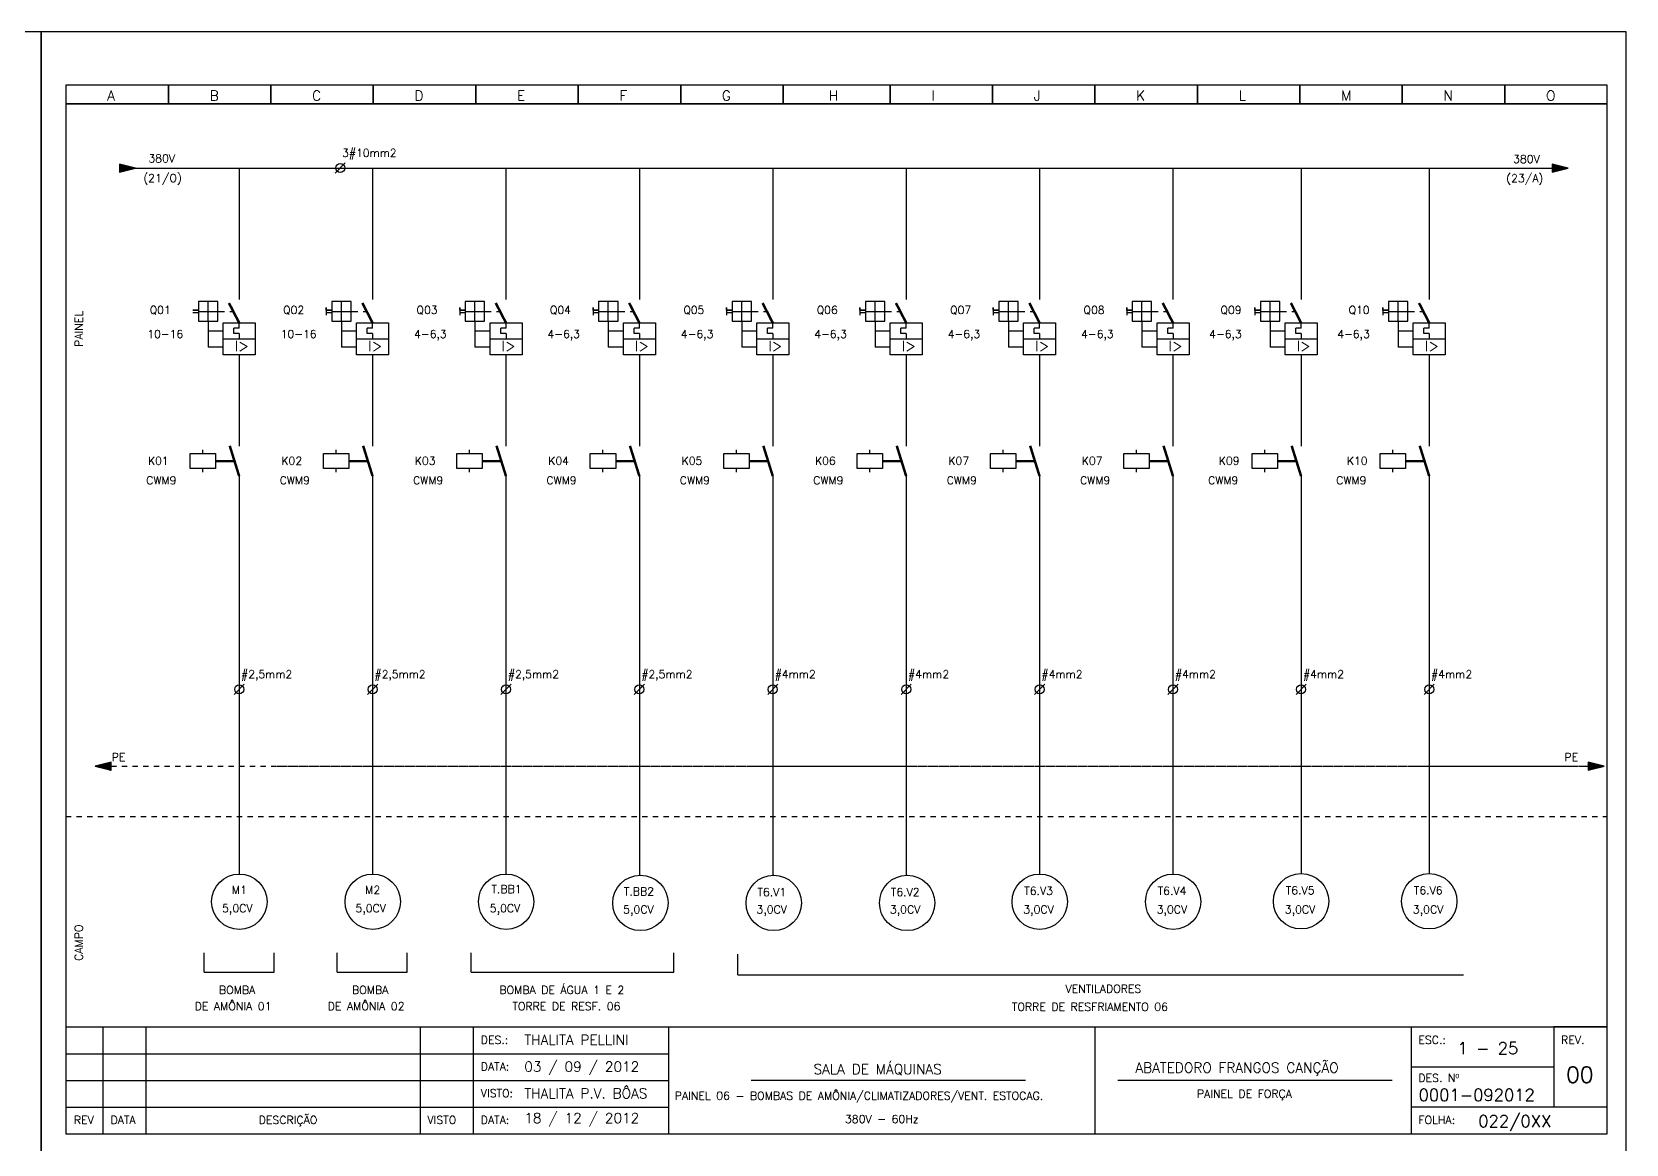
# Model space of a CAD drawing. Header units: millimetres. Extents: x 1974 to 2560, y 1429 to 1567.
# Drawn here: x 2159.6 to 2189.47, y 1533.85 to 1554.68 of the extents above; entities that cross this region are included whole.
import ezdxf

# ---------------------------------------------------------------- set-up
doc = ezdxf.new("R2010")
doc.units = ezdxf.units.MM
for name, pattern in [('DASHDOT2', [0.5, 0.25, -0.125, 0, -0.125]), ('DASHED', [0.75, 0.5, -0.25]), ('HIDDEN2', [0.1875, 0.125, -0.0625])]:
    doc.linetypes.add(name, pattern=pattern)
for name, color, linetype in [('1', 5, 'Continuous'), ('ALIMENTAÇÃO', 6, 'Continuous'), ('CONECTOR_SAK', 2, 'Continuous'), ('DISJUNTOR', 5, 'Continuous'), ('EQUIPAMENTOS', 5, 'Continuous'), ('MARGEM', 1, 'Continuous'), ('MOTORES', 5, 'Continuous'), ('PAINEL', 7, 'Continuous'), ('TERRA', 3, 'DASHED'), ('TEXTO', 4, 'Continuous'), ('TEXTO_2', 5, 'Continuous'), ('TIMBRE', 7, 'Continuous')]:
    doc.layers.add(name, color=color, linetype=linetype)
doc.styles.add('REGUA60', font='romans.shx', dxfattribs={"height": 2})
doc.styles.add('ROMANC', font='romanc.shx', dxfattribs={"height": 0.55})
doc.styles.add('ROMANS', font='romans.shx', dxfattribs={"height": 37})

msp = doc.modelspace()

# ---------------------------------------------------------------- hatches: boundary and pattern name
at = {"layer": 'EQUIPAMENTOS'}
for points in [[(2161.54, 1552.134), (2161.24, 1552.209), (2161.24, 1552.059)], [(2188.386, 1552.134), (2188.086, 1552.209), (2188.086, 1552.059)]]:
    msp.add_hatch(color=256, dxfattribs=at).paths.add_polyline_path(points)
at = {"layer": 'TERRA'}
h = msp.add_hatch(dxfattribs=at)
h.set_pattern_fill('ANSI31', color=256, scale=0.004, angle=180, style=0)
h.set_pattern_definition([(225, (2218.03320223, 1589.55084864), (0.0003535533906, -0.0003535533906), [])])
h.paths.add_polyline_path([(2160.779, 1540.931), (2161.079, 1540.931), (2161.079, 1541.006)])
h.paths.add_polyline_path([(2161.079, 1540.856), (2161.079, 1540.931), (2160.779, 1540.931)])
h = msp.add_hatch(dxfattribs=at)
h.set_pattern_fill('ANSI31', color=256, scale=0.004, style=0)
h.set_pattern_definition([(45, (2131.80874803, 1492.3112611), (-0.0003535533906, 0.0003535533906), [])])
h.paths.add_polyline_path([(2189.063, 1540.931), (2188.763, 1540.931), (2188.763, 1540.856)])
h.paths.add_polyline_path([(2188.763, 1541.006), (2188.763, 1540.931), (2189.063, 1540.931)])

# ---------------------------------------------------------------- linework, layer by layer
for p, q in [((2162.827, 1537.072), (2162.827, 1537.435)), ((2164.134, 1537.072), (2164.134, 1537.436)), ((2165.319, 1537.072), (2165.319, 1537.436)), ((2166.626, 1537.072), (2166.626, 1537.436)), ((2167.827, 1537.072), (2167.827, 1537.435)), ((2171.626, 1537.072), (2171.626, 1537.436)), ((2172.827, 1537.025), (2172.827, 1537.412)), ((2162.827, 1537.072), (2164.134, 1537.072)), ((2165.319, 1537.072), (2166.626, 1537.072)), ((2167.827, 1537.072), (2171.626, 1537.072)), ((2172.827, 1537.025), (2186.428, 1537.025)), ((2189.119, 1536.047), (2188.119, 1536.047))]:
    msp.add_line(p, q)
at = {"layer": '1'}
for p, q in [((2162.717, 1549.471), (2162.613, 1549.471)), ((2162.613, 1549.471), (2162.717, 1549.471)), ((2162.613, 1549.429), (2162.717, 1549.429)), ((2163.081, 1549.632), (2162.717, 1549.632)), ((2162.717, 1549.632), (2162.717, 1549.268)), ((2162.717, 1549.45), (2163.081, 1549.45)), ((2162.899, 1549.268), (2162.899, 1549.632)), ((2163.081, 1549.268), (2163.081, 1549.632)), ((2165.113, 1549.523), (2165.113, 1549.377)), ((2165.113, 1549.471), (2165.113, 1549.523)), ((2165.217, 1549.471), (2165.113, 1549.471)), ((2165.113, 1549.471), (2165.217, 1549.471)), ((2165.113, 1549.429), (2165.217, 1549.429)), ((2165.581, 1549.632), (2165.217, 1549.632)), ((2165.217, 1549.632), (2165.217, 1549.268)), ((2165.217, 1549.45), (2165.581, 1549.45)), ((2165.399, 1549.268), (2165.399, 1549.632)), ((2165.581, 1549.268), (2165.581, 1549.632)), ((2167.613, 1549.523), (2167.613, 1549.377)), ((2167.613, 1549.471), (2167.613, 1549.523)), ((2167.717, 1549.471), (2167.613, 1549.471)), ((2167.613, 1549.471), (2167.717, 1549.471)), ((2167.613, 1549.429), (2167.717, 1549.429)), ((2168.081, 1549.632), (2167.717, 1549.632)), ((2167.717, 1549.632), (2167.717, 1549.268)), ((2167.717, 1549.45), (2168.081, 1549.45)), ((2167.899, 1549.268), (2167.899, 1549.632)), ((2168.081, 1549.268), (2168.081, 1549.632)), ((2170.113, 1549.523), (2170.113, 1549.377)), ((2170.113, 1549.471), (2170.113, 1549.523)), ((2170.217, 1549.471), (2170.113, 1549.471)), ((2170.113, 1549.471), (2170.217, 1549.471)), ((2170.113, 1549.429), (2170.217, 1549.429)), ((2170.581, 1549.632), (2170.217, 1549.632)), ((2170.217, 1549.632), (2170.217, 1549.268)), ((2170.217, 1549.45), (2170.581, 1549.45)), ((2170.399, 1549.268), (2170.399, 1549.632)), ((2170.581, 1549.268), (2170.581, 1549.632)), ((2172.613, 1549.523), (2172.613, 1549.377)), ((2172.613, 1549.471), (2172.613, 1549.523)), ((2172.717, 1549.471), (2172.613, 1549.471)), ((2172.613, 1549.471), (2172.717, 1549.471)), ((2172.613, 1549.429), (2172.717, 1549.429)), ((2173.081, 1549.632), (2172.717, 1549.632)), ((2172.717, 1549.632), (2172.717, 1549.268)), ((2172.717, 1549.45), (2173.081, 1549.45)), ((2172.899, 1549.268), (2172.899, 1549.632)), ((2173.081, 1549.268), (2173.081, 1549.632)), ((2175.113, 1549.523), (2175.113, 1549.377)), ((2175.113, 1549.471), (2175.113, 1549.523)), ((2175.217, 1549.471), (2175.113, 1549.471)), ((2175.113, 1549.471), (2175.217, 1549.471)), ((2175.113, 1549.429), (2175.217, 1549.429)), ((2175.581, 1549.632), (2175.217, 1549.632)), ((2175.217, 1549.632), (2175.217, 1549.268)), ((2175.217, 1549.45), (2175.581, 1549.45)), ((2175.399, 1549.268), (2175.399, 1549.632)), ((2175.581, 1549.268), (2175.581, 1549.632)), ((2177.613, 1549.523), (2177.613, 1549.377)), ((2177.613, 1549.471), (2177.613, 1549.523)), ((2177.717, 1549.471), (2177.613, 1549.471)), ((2177.613, 1549.471), (2177.717, 1549.471)), ((2177.613, 1549.429), (2177.717, 1549.429)), ((2178.081, 1549.632), (2177.717, 1549.632)), ((2177.717, 1549.632), (2177.717, 1549.268)), ((2177.717, 1549.45), (2178.081, 1549.45)), ((2177.899, 1549.268), (2177.899, 1549.632)), ((2178.081, 1549.268), (2178.081, 1549.632)), ((2180.113, 1549.523), (2180.113, 1549.377)), ((2180.113, 1549.471), (2180.113, 1549.523)), ((2180.217, 1549.471), (2180.113, 1549.471)), ((2180.113, 1549.471), (2180.217, 1549.471)), ((2180.113, 1549.429), (2180.217, 1549.429)), ((2180.581, 1549.632), (2180.217, 1549.632)), ((2180.217, 1549.632), (2180.217, 1549.268)), ((2180.217, 1549.45), (2180.581, 1549.45)), ((2180.399, 1549.268), (2180.399, 1549.632)), ((2180.581, 1549.268), (2180.581, 1549.632)), ((2182.514, 1549.523), (2182.514, 1549.377)), ((2182.514, 1549.471), (2182.514, 1549.523)), ((2182.618, 1549.471), (2182.514, 1549.471)), ((2182.514, 1549.471), (2182.618, 1549.471)), ((2182.514, 1549.429), (2182.618, 1549.429)), ((2182.982, 1549.632), (2182.618, 1549.632)), ((2182.618, 1549.632), (2182.618, 1549.268)), ((2182.618, 1549.45), (2182.982, 1549.45)), ((2182.8, 1549.268), (2182.8, 1549.632)), ((2182.982, 1549.268), (2182.982, 1549.632)), ((2184.915, 1549.523), (2184.915, 1549.377)), ((2184.915, 1549.471), (2184.915, 1549.523)), ((2185.019, 1549.471), (2184.915, 1549.471)), ((2184.915, 1549.471), (2185.019, 1549.471)), ((2184.915, 1549.429), (2185.019, 1549.429)), ((2185.383, 1549.632), (2185.019, 1549.632)), ((2185.019, 1549.632), (2185.019, 1549.268)), ((2185.019, 1549.45), (2185.383, 1549.45)), ((2185.201, 1549.268), (2185.201, 1549.632)), ((2185.383, 1549.268), (2185.383, 1549.632)), ((2162.717, 1549.268), (2163.081, 1549.268)), ((2165.217, 1549.268), (2165.581, 1549.268)), ((2167.717, 1549.268), (2168.081, 1549.268)), ((2170.217, 1549.268), (2170.581, 1549.268)), ((2172.717, 1549.268), (2173.081, 1549.268)), ((2175.217, 1549.268), (2175.581, 1549.268)), ((2177.717, 1549.268), (2178.081, 1549.268)), ((2180.217, 1549.268), (2180.581, 1549.268)), ((2182.618, 1549.268), (2182.982, 1549.268)), ((2185.019, 1549.268), (2185.383, 1549.268))]:
    msp.add_line(p, q, dxfattribs=at)
at = {"layer": 'ALIMENTAÇÃO', "color": 6}
for p, q in [((2163.481, 1552.134), (2163.481, 1549.67)), ((2165.981, 1552.134), (2165.981, 1549.67)), ((2168.481, 1552.134), (2168.481, 1549.67)), ((2170.981, 1552.134), (2170.981, 1549.67)), ((2173.481, 1552.134), (2173.481, 1549.67)), ((2175.981, 1552.134), (2175.981, 1549.67)), ((2178.481, 1552.134), (2178.481, 1549.67)), ((2180.981, 1552.134), (2180.981, 1549.67)), ((2183.382, 1552.134), (2183.382, 1549.67)), ((2185.783, 1552.134), (2185.783, 1549.67)), ((2163.481, 1548.632), (2163.481, 1546.927)), ((2165.981, 1548.632), (2165.981, 1546.927)), ((2168.481, 1548.632), (2168.481, 1546.927)), ((2170.981, 1548.632), (2170.981, 1546.927)), ((2173.481, 1548.632), (2173.481, 1546.927)), ((2175.981, 1548.632), (2175.981, 1546.927)), ((2178.481, 1548.632), (2178.481, 1546.927)), ((2180.981, 1548.632), (2180.981, 1546.927)), ((2183.382, 1548.632), (2183.382, 1546.927)), ((2185.783, 1548.632), (2185.783, 1546.927)), ((2163.481, 1546.364), (2163.481, 1538.912)), ((2165.981, 1546.364), (2165.981, 1538.912)), ((2168.481, 1546.364), (2168.481, 1538.912)), ((2170.981, 1546.364), (2170.981, 1538.889)), ((2173.481, 1546.364), (2173.481, 1538.889)), ((2175.981, 1546.364), (2175.981, 1538.889)), ((2178.481, 1546.364), (2178.481, 1538.912)), ((2180.981, 1546.364), (2180.981, 1538.912)), ((2183.382, 1546.364), (2183.382, 1542.37)), ((2185.783, 1546.364), (2185.783, 1542.37)), ((2183.382, 1542.37), (2183.382, 1538.921)), ((2185.783, 1542.37), (2185.783, 1538.921))]:
    msp.add_line(p, q, dxfattribs=at)
at = {"layer": 'CONECTOR_SAK'}
for p, q in [((2165.47, 1552.231), (2165.279, 1552.038)), ((2163.577, 1542.467), (2163.386, 1542.274)), ((2166.077, 1542.467), (2165.886, 1542.274)), ((2168.577, 1542.467), (2168.386, 1542.274)), ((2171.077, 1542.467), (2170.886, 1542.274)), ((2173.577, 1542.467), (2173.386, 1542.274)), ((2176.077, 1542.467), (2175.886, 1542.274)), ((2178.577, 1542.467), (2178.386, 1542.274)), ((2181.077, 1542.467), (2180.886, 1542.274)), ((2183.478, 1542.467), (2183.287, 1542.274)), ((2185.878, 1542.467), (2185.688, 1542.274))]:
    msp.add_line(p, q, dxfattribs=at)
for centre in [(2165.374, 1552.134), (2163.481, 1542.37), (2165.981, 1542.37), (2168.481, 1542.37), (2170.981, 1542.37), (2173.481, 1542.37), (2175.981, 1542.37), (2178.481, 1542.37), (2180.981, 1542.37), (2183.382, 1542.37), (2185.783, 1542.37)]:
    msp.add_circle(centre, 0.0846, dxfattribs=at)
at = {"layer": 'DISJUNTOR', "linetype": 'HIDDEN2'}
for p, q in [((2163.081, 1549.45), (2163.381, 1549.45)), ((2165.581, 1549.45), (2165.881, 1549.45)), ((2168.081, 1549.45), (2168.381, 1549.45)), ((2170.581, 1549.45), (2170.881, 1549.45)), ((2173.081, 1549.45), (2173.381, 1549.45)), ((2175.581, 1549.45), (2175.881, 1549.45)), ((2178.081, 1549.45), (2178.381, 1549.45)), ((2180.581, 1549.45), (2180.881, 1549.45)), ((2182.982, 1549.45), (2183.282, 1549.45)), ((2185.383, 1549.45), (2185.682, 1549.45))]:
    msp.add_line(p, q, dxfattribs=at)
at = {"layer": 'DISJUNTOR'}
for p, q in [((2162.899, 1549.268), (2162.899, 1548.782)), ((2163.482, 1549.133), (2163.382, 1549.133)), ((2163.382, 1549.033), (2163.382, 1549.133)), ((2163.482, 1549.133), (2163.482, 1549.233)), ((2165.399, 1549.268), (2165.399, 1548.782)), ((2165.982, 1549.133), (2165.882, 1549.133)), ((2165.882, 1549.033), (2165.882, 1549.133)), ((2165.982, 1549.133), (2165.982, 1549.233)), ((2167.899, 1549.268), (2167.899, 1548.782)), ((2168.482, 1549.133), (2168.382, 1549.133)), ((2168.382, 1549.033), (2168.382, 1549.133)), ((2168.482, 1549.133), (2168.482, 1549.233)), ((2170.399, 1549.268), (2170.399, 1548.782)), ((2170.982, 1549.133), (2170.882, 1549.133)), ((2170.882, 1549.033), (2170.882, 1549.133)), ((2170.982, 1549.133), (2170.982, 1549.233)), ((2172.899, 1549.268), (2172.899, 1548.782)), ((2173.482, 1549.133), (2173.382, 1549.133)), ((2173.382, 1549.033), (2173.382, 1549.133)), ((2173.482, 1549.133), (2173.482, 1549.233)), ((2175.399, 1549.268), (2175.399, 1548.782)), ((2175.982, 1549.133), (2175.882, 1549.133)), ((2175.882, 1549.033), (2175.882, 1549.133)), ((2175.982, 1549.133), (2175.982, 1549.233)), ((2177.899, 1549.268), (2177.899, 1548.782)), ((2178.482, 1549.133), (2178.382, 1549.133)), ((2178.382, 1549.033), (2178.382, 1549.133)), ((2178.482, 1549.133), (2178.482, 1549.233)), ((2180.399, 1549.268), (2180.399, 1548.782)), ((2180.982, 1549.133), (2180.882, 1549.133)), ((2180.882, 1549.033), (2180.882, 1549.133)), ((2180.982, 1549.133), (2180.982, 1549.233)), ((2182.8, 1549.268), (2182.8, 1548.782)), ((2183.383, 1549.133), (2183.283, 1549.133)), ((2183.283, 1549.033), (2183.283, 1549.133)), ((2183.383, 1549.133), (2183.383, 1549.233)), ((2185.201, 1549.268), (2185.201, 1548.782)), ((2185.784, 1549.133), (2185.683, 1549.133)), ((2185.683, 1549.033), (2185.683, 1549.133)), ((2185.784, 1549.133), (2185.784, 1549.233)), ((2163.181, 1549.082), (2162.899, 1549.082)), ((2163.182, 1548.933), (2163.782, 1548.933)), ((2163.482, 1549.033), (2163.382, 1549.033)), ((2163.482, 1549.033), (2163.482, 1548.933)), ((2165.681, 1549.082), (2165.399, 1549.082)), ((2165.682, 1548.933), (2166.282, 1548.933)), ((2165.982, 1549.033), (2165.882, 1549.033)), ((2165.982, 1549.033), (2165.982, 1548.933)), ((2168.181, 1549.082), (2167.899, 1549.082)), ((2168.182, 1548.933), (2168.782, 1548.933)), ((2168.482, 1549.033), (2168.382, 1549.033)), ((2168.482, 1549.033), (2168.482, 1548.933)), ((2170.681, 1549.082), (2170.399, 1549.082)), ((2170.682, 1548.933), (2171.282, 1548.933)), ((2170.982, 1549.033), (2170.882, 1549.033)), ((2170.982, 1549.033), (2170.982, 1548.933)), ((2173.181, 1549.082), (2172.899, 1549.082)), ((2173.182, 1548.933), (2173.782, 1548.933)), ((2173.482, 1549.033), (2173.382, 1549.033)), ((2173.482, 1549.033), (2173.482, 1548.933)), ((2175.681, 1549.082), (2175.399, 1549.082)), ((2175.682, 1548.933), (2176.282, 1548.933)), ((2175.982, 1549.033), (2175.882, 1549.033)), ((2175.982, 1549.033), (2175.982, 1548.933)), ((2178.181, 1549.082), (2177.899, 1549.082)), ((2178.182, 1548.933), (2178.782, 1548.933)), ((2178.482, 1549.033), (2178.382, 1549.033)), ((2178.482, 1549.033), (2178.482, 1548.933)), ((2180.681, 1549.082), (2180.399, 1549.082)), ((2180.682, 1548.933), (2181.282, 1548.933)), ((2180.982, 1549.033), (2180.882, 1549.033)), ((2180.982, 1549.033), (2180.982, 1548.933)), ((2183.082, 1549.082), (2182.8, 1549.082)), ((2183.083, 1548.933), (2183.683, 1548.933)), ((2183.383, 1549.033), (2183.283, 1549.033)), ((2183.383, 1549.033), (2183.383, 1548.933)), ((2185.483, 1549.082), (2185.201, 1549.082)), ((2185.484, 1548.933), (2186.084, 1548.933)), ((2185.783, 1549.033), (2185.683, 1549.033)), ((2185.783, 1549.033), (2185.783, 1548.933)), ((2163.181, 1548.782), (2162.899, 1548.782)), ((2165.681, 1548.782), (2165.399, 1548.782)), ((2168.181, 1548.782), (2167.899, 1548.782)), ((2170.681, 1548.782), (2170.399, 1548.782)), ((2173.181, 1548.782), (2172.899, 1548.782)), ((2175.681, 1548.782), (2175.399, 1548.782)), ((2178.181, 1548.782), (2177.899, 1548.782)), ((2180.681, 1548.782), (2180.399, 1548.782)), ((2183.082, 1548.782), (2182.8, 1548.782)), ((2185.483, 1548.782), (2185.201, 1548.782))]:
    msp.add_line(p, q, dxfattribs=at)
at = {"layer": 'DISJUNTOR', "const_width": 0.0472}
for points in [[(2163.482, 1549.233), (2163.289, 1549.607)], [(2165.982, 1549.233), (2165.789, 1549.607)], [(2168.482, 1549.233), (2168.289, 1549.607)], [(2170.982, 1549.233), (2170.789, 1549.607)], [(2173.482, 1549.233), (2173.289, 1549.607)], [(2175.982, 1549.233), (2175.789, 1549.607)], [(2178.482, 1549.233), (2178.289, 1549.607)], [(2180.982, 1549.233), (2180.789, 1549.607)], [(2183.383, 1549.233), (2183.19, 1549.607)], [(2185.784, 1549.233), (2185.591, 1549.607)]]:
    msp.add_lwpolyline(points, dxfattribs=at)
at = {"layer": 'DISJUNTOR'}
for points in [[(2163.182, 1549.233), (2163.782, 1549.233), (2163.782, 1548.633), (2163.182, 1548.633)], [(2165.682, 1549.233), (2166.282, 1549.233), (2166.282, 1548.633), (2165.682, 1548.633)], [(2168.182, 1549.233), (2168.782, 1549.233), (2168.782, 1548.633), (2168.182, 1548.633)], [(2170.682, 1549.233), (2171.282, 1549.233), (2171.282, 1548.633), (2170.682, 1548.633)], [(2173.182, 1549.233), (2173.782, 1549.233), (2173.782, 1548.633), (2173.182, 1548.633)], [(2175.682, 1549.233), (2176.282, 1549.233), (2176.282, 1548.633), (2175.682, 1548.633)], [(2178.182, 1549.233), (2178.782, 1549.233), (2178.782, 1548.633), (2178.182, 1548.633)], [(2180.682, 1549.233), (2181.282, 1549.233), (2181.282, 1548.633), (2180.682, 1548.633)], [(2183.083, 1549.233), (2183.683, 1549.233), (2183.683, 1548.633), (2183.083, 1548.633)], [(2185.484, 1549.233), (2186.084, 1549.233), (2186.084, 1548.633), (2185.484, 1548.633)]]:
    msp.add_lwpolyline(points, close=True, dxfattribs=at)
at = {"layer": 'EQUIPAMENTOS'}
for p, q in [((2161.54, 1552.134), (2188.386, 1552.134)), ((2162.799, 1546.788), (2162.799, 1546.859)), ((2165.299, 1546.788), (2165.299, 1546.859)), ((2167.799, 1546.788), (2167.799, 1546.859)), ((2170.299, 1546.788), (2170.299, 1546.859)), ((2172.799, 1546.788), (2172.799, 1546.859)), ((2175.299, 1546.788), (2175.299, 1546.859)), ((2177.799, 1546.788), (2177.799, 1546.859)), ((2180.299, 1546.788), (2180.299, 1546.859)), ((2182.7, 1546.788), (2182.7, 1546.859)), ((2185.101, 1546.788), (2185.101, 1546.859)), ((2162.799, 1546.438), (2162.799, 1546.509)), ((2163.037, 1546.658), (2163.389, 1546.658)), ((2163.037, 1546.638), (2163.396, 1546.638)), ((2165.299, 1546.438), (2165.299, 1546.509)), ((2165.537, 1546.658), (2165.889, 1546.658)), ((2165.537, 1546.638), (2165.896, 1546.638)), ((2167.799, 1546.438), (2167.799, 1546.509)), ((2168.037, 1546.658), (2168.389, 1546.658)), ((2168.037, 1546.638), (2168.396, 1546.638)), ((2170.299, 1546.438), (2170.299, 1546.509)), ((2170.537, 1546.658), (2170.889, 1546.658)), ((2170.537, 1546.638), (2170.896, 1546.638)), ((2172.799, 1546.438), (2172.799, 1546.509)), ((2173.037, 1546.658), (2173.389, 1546.658)), ((2173.037, 1546.638), (2173.396, 1546.638)), ((2175.299, 1546.438), (2175.299, 1546.509)), ((2175.537, 1546.658), (2175.889, 1546.658)), ((2175.537, 1546.638), (2175.896, 1546.638)), ((2177.799, 1546.438), (2177.799, 1546.509)), ((2178.037, 1546.658), (2178.389, 1546.658)), ((2178.037, 1546.638), (2178.396, 1546.638)), ((2180.299, 1546.438), (2180.299, 1546.509)), ((2180.537, 1546.658), (2180.889, 1546.658)), ((2180.537, 1546.638), (2180.896, 1546.638)), ((2182.7, 1546.438), (2182.7, 1546.509)), ((2182.938, 1546.658), (2183.29, 1546.658)), ((2182.938, 1546.638), (2183.296, 1546.638)), ((2185.101, 1546.438), (2185.101, 1546.509)), ((2185.339, 1546.658), (2185.691, 1546.658)), ((2185.339, 1546.638), (2185.697, 1546.638))]:
    msp.add_line(p, q, dxfattribs=at)
for points in [[(2161.24, 1552.059), (2161.54, 1552.134), (2161.24, 1552.209), (2161.24, 1552.059)], [(2188.086, 1552.059), (2188.386, 1552.134), (2188.086, 1552.209), (2188.086, 1552.059)]]:
    msp.add_lwpolyline(points, dxfattribs=at)
for points in [[(2162.561, 1546.509), (2162.561, 1546.788), (2163.037, 1546.788), (2163.037, 1546.509)], [(2165.061, 1546.509), (2165.061, 1546.788), (2165.537, 1546.788), (2165.537, 1546.509)], [(2167.561, 1546.509), (2167.561, 1546.788), (2168.037, 1546.788), (2168.037, 1546.509)], [(2170.061, 1546.509), (2170.061, 1546.788), (2170.537, 1546.788), (2170.537, 1546.509)], [(2172.561, 1546.509), (2172.561, 1546.788), (2173.037, 1546.788), (2173.037, 1546.509)], [(2175.061, 1546.509), (2175.061, 1546.788), (2175.537, 1546.788), (2175.537, 1546.509)], [(2177.561, 1546.509), (2177.561, 1546.788), (2178.037, 1546.788), (2178.037, 1546.509)], [(2180.061, 1546.509), (2180.061, 1546.788), (2180.537, 1546.788), (2180.537, 1546.509)], [(2182.462, 1546.509), (2182.462, 1546.788), (2182.938, 1546.788), (2182.938, 1546.509)], [(2184.863, 1546.509), (2184.863, 1546.788), (2185.339, 1546.788), (2185.339, 1546.509)]]:
    msp.add_lwpolyline(points, close=True, dxfattribs=at)
at = {"layer": 'EQUIPAMENTOS', "const_width": 0.0472}
for points in [[(2163.481, 1546.364), (2163.304, 1546.932)], [(2165.981, 1546.364), (2165.804, 1546.932)], [(2168.481, 1546.364), (2168.304, 1546.932)], [(2170.981, 1546.364), (2170.804, 1546.932)], [(2173.481, 1546.364), (2173.304, 1546.932)], [(2175.981, 1546.364), (2175.804, 1546.932)], [(2178.481, 1546.364), (2178.304, 1546.932)], [(2180.981, 1546.364), (2180.804, 1546.932)], [(2183.382, 1546.364), (2183.205, 1546.932)], [(2185.783, 1546.364), (2185.605, 1546.932)]]:
    msp.add_lwpolyline(points, dxfattribs=at)
at = {"layer": 'MARGEM', "color": 7}
for points in [[(2130.073, 1533.659), (2159.773, 1533.659), (2159.773, 1554.684), (2130.073, 1554.684)], [(2159.773, 1533.659), (2189.473, 1533.659), (2189.473, 1554.684), (2159.773, 1554.684)]]:
    msp.add_lwpolyline(points, close=True, dxfattribs=at)
at = {"layer": 'MOTORES'}
for centre in [(2163.484, 1538.393), (2165.984, 1538.393), (2168.484, 1538.393), (2171.001, 1538.37), (2173.499, 1538.37), (2175.999, 1538.37), (2178.484, 1538.393), (2180.984, 1538.393), (2183.382, 1538.401), (2185.783, 1538.401)]:
    msp.add_circle(centre, 0.519, dxfattribs=at)
at = {"layer": 'PAINEL', "color": 12, "linetype": 'HIDDEN2', "ltscale": 0.005}
msp.add_line((2160.235, 1539.991), (2189.119, 1539.991), dxfattribs=at)
at = {"layer": 'TERRA', "linetype": 'DASHDOT2', "ltscale": 0.0025}
for p, q in [((2161.079, 1540.931), (2188.763, 1540.931)), ((2161.079, 1540.931), (2188.763, 1540.931)), ((2164.19, 1540.931), (2189.063, 1540.931))]:
    msp.add_line(p, q, dxfattribs=at)
at = {"layer": 'TERRA'}
for points in [[(2161.079, 1541.006), (2160.779, 1540.931), (2161.079, 1540.856), (2161.079, 1541.006)], [(2161.079, 1541.006), (2160.779, 1540.931), (2161.079, 1540.856), (2161.079, 1541.006)], [(2188.763, 1540.856), (2189.063, 1540.931), (2188.763, 1541.006), (2188.763, 1540.856)], [(2188.763, 1540.856), (2189.063, 1540.931), (2188.763, 1541.006), (2188.763, 1540.856)]]:
    msp.add_lwpolyline(points, dxfattribs=at)
at = {"layer": 'TIMBRE', "color": 12}
msp.add_line((2189.119, 1553.684), (2160.235, 1553.684), dxfattribs=at)
at = {"layer": 'TIMBRE'}
for p, q in [((2160.235, 1536.047), (2189.119, 1536.047)), ((2160.935, 1534.047), (2160.935, 1536.047)), ((2161.735, 1534.047), (2161.735, 1536.047)), ((2166.873, 1536.047), (2166.873, 1534.047)), ((2167.873, 1534.047), (2167.873, 1536.047)), ((2171.526, 1536.047), (2171.526, 1534.047)), ((2179.516, 1536.047), (2179.516, 1534.047)), ((2185.443, 1536.047), (2185.443, 1534.047)), ((2188.119, 1536.047), (2188.119, 1534.547)), ((2160.235, 1535.547), (2171.526, 1535.547)), ((2188.119, 1535.297), (2185.443, 1535.297)), ((2160.235, 1535.047), (2171.526, 1535.047)), ((2178.22, 1535.047), (2173.076, 1535.047)), ((2185.091, 1535.047), (2179.947, 1535.047)), ((2160.235, 1534.547), (2171.526, 1534.547)), ((2189.119, 1534.547), (2185.443, 1534.547))]:
    msp.add_line(p, q, dxfattribs=at)
at = {"layer": 'TIMBRE', "color": 12}
for points in [[(2160.235, 1553.334), (2162.155, 1553.334), (2162.155, 1553.684), (2160.235, 1553.684)], [(2162.155, 1553.334), (2164.075, 1553.334), (2164.075, 1553.684), (2162.155, 1553.684)], [(2164.075, 1553.334), (2165.995, 1553.334), (2165.995, 1553.684), (2164.075, 1553.684)], [(2165.995, 1553.334), (2167.915, 1553.334), (2167.915, 1553.684), (2165.995, 1553.684)], [(2167.915, 1553.334), (2169.835, 1553.334), (2169.835, 1553.684), (2167.915, 1553.684)], [(2169.835, 1553.334), (2171.755, 1553.334), (2171.755, 1553.684), (2169.835, 1553.684)], [(2171.755, 1553.334), (2173.675, 1553.334), (2173.675, 1553.684), (2171.755, 1553.684)], [(2173.675, 1553.334), (2175.679, 1553.334), (2175.679, 1553.684), (2173.675, 1553.684)], [(2175.679, 1553.334), (2177.599, 1553.334), (2177.599, 1553.684), (2175.679, 1553.684)], [(2177.599, 1553.334), (2179.519, 1553.334), (2179.519, 1553.684), (2177.599, 1553.684)], [(2179.519, 1553.334), (2181.439, 1553.334), (2181.439, 1553.684), (2179.519, 1553.684)], [(2181.439, 1553.334), (2183.359, 1553.334), (2183.359, 1553.684), (2181.439, 1553.684)], [(2183.359, 1553.334), (2185.279, 1553.334), (2185.279, 1553.684), (2183.359, 1553.684)], [(2185.279, 1553.334), (2187.199, 1553.334), (2187.199, 1553.684), (2185.279, 1553.684)], [(2187.199, 1553.334), (2189.119, 1553.334), (2189.119, 1553.684), (2187.199, 1553.684)], [(2160.235, 1534.047), (2189.119, 1534.047), (2189.119, 1553.334), (2160.235, 1553.334)]]:
    msp.add_lwpolyline(points, close=True, dxfattribs=at)

# ---------------------------------------------------------------- texts
at = {"style": 'ROMANS'}
for s, p in [('ESC.:', (2185.58, 1535.73)), ('REV.', (2188.255, 1535.73)), ('DES. Nº', (2185.58, 1535.017)), ('PAINEL 06 - BOMBAS DE AMÔNIA/CLIMATIZADORES/VENT. ESTOCAG.', (2171.644, 1534.683)), ('PAINEL DE FORÇA', (2181.43, 1534.721)), ('380V - 60Hz', (2174.833, 1534.248)), ('FOLHA:', (2185.58, 1534.23))]:
    msp.add_text(s, height=0.15, dxfattribs=at).set_placement(p)
at = {"layer": 'TEXTO'}
for s, height, style, p in [('A', 0.188, 'ROMANS', (2161.007, 1553.397)), ('B', 0.188, 'ROMANS', (2162.927, 1553.397)), ('C', 0.188, 'ROMANS', (2164.847, 1553.397)), ('D', 0.188, 'ROMANS', (2166.767, 1553.397)), ('E', 0.188, 'ROMANS', (2168.687, 1553.397)), ('F', 0.188, 'ROMANS', (2170.607, 1553.397)), ('G', 0.188, 'ROMANS', (2172.527, 1553.397)), ('H', 0.188, 'ROMANS', (2174.532, 1553.397)), ('I', 0.188, 'ROMANS', (2176.452, 1553.397)), ('J', 0.188, 'ROMANS', (2178.372, 1553.397)), ('K', 0.188, 'ROMANS', (2180.292, 1553.397)), ('L', 0.188, 'ROMANS', (2182.212, 1553.397)), ('M', 0.188, 'ROMANS', (2184.132, 1553.397)), ('N', 0.188, 'ROMANS', (2186.052, 1553.397)), ('O', 0.188, 'ROMANS', (2187.972, 1553.397)), ('3#10mm2', 0.148, 'ROMANS', (2165.411, 1552.344)), ('380V', 0.15, 'ROMANS', (2161.778, 1552.24)), ('380V', 0.15, 'ROMANS', (2187.354, 1552.228)), ('(21/O)', 0.15, 'ROMANS', (2161.685, 1551.872)), ('(23/A)', 0.15, 'ROMANS', (2187.227, 1551.868)), ('Q01', 0.148, 'ROMANS', (2161.805, 1549.403)), ('Q02', 0.148, 'ROMANS', (2164.305, 1549.403)), ('Q03', 0.148, 'ROMANS', (2166.805, 1549.403)), ('Q04', 0.148, 'ROMANS', (2169.305, 1549.403)), ('Q05', 0.148, 'ROMANS', (2171.805, 1549.403)), ('Q06', 0.148, 'ROMANS', (2174.305, 1549.403)), ('Q07', 0.148, 'ROMANS', (2176.805, 1549.403)), ('Q08', 0.148, 'ROMANS', (2179.305, 1549.403)), ('Q09', 0.148, 'ROMANS', (2181.872, 1549.403)), ('Q10', 0.148, 'ROMANS', (2184.273, 1549.403)), ('10-16', 0.148, 'ROMANS', (2161.759, 1548.951)), ('10-16', 0.148, 'ROMANS', (2164.259, 1548.951)), ('4-6,3', 0.148, 'ROMANS', (2166.759, 1548.951)), ('4-6,3', 0.148, 'ROMANS', (2169.259, 1548.951)), ('4-6,3', 0.148, 'ROMANS', (2171.759, 1548.951)), ('4-6,3', 0.148, 'ROMANS', (2174.259, 1548.951)), ('4-6,3', 0.148, 'ROMANS', (2176.759, 1548.951)), ('4-6,3', 0.148, 'ROMANS', (2179.259, 1548.951)), ('4-6,3', 0.148, 'ROMANS', (2181.66, 1548.951)), ('4-6,3', 0.148, 'ROMANS', (2184.06, 1548.951)), ('K01', 0.148, 'ROMANS', (2161.773, 1546.577)), ('K02', 0.148, 'ROMANS', (2164.273, 1546.577)), ('K03', 0.148, 'ROMANS', (2166.773, 1546.577)), ('K04', 0.148, 'ROMANS', (2169.273, 1546.577)), ('K05', 0.148, 'ROMANS', (2171.773, 1546.577)), ('K06', 0.148, 'ROMANS', (2174.273, 1546.577)), ('K07', 0.148, 'ROMANS', (2176.773, 1546.577)), ('K07', 0.148, 'ROMANS', (2179.273, 1546.577)), ('K09', 0.148, 'ROMANS', (2181.84, 1546.577)), ('K10', 0.148, 'ROMANS', (2184.241, 1546.577)), ('CWM9', 0.148, 'ROMANS', (2161.74, 1546.211)), ('CWM9', 0.148, 'ROMANS', (2164.24, 1546.211)), ('CWM9', 0.148, 'ROMANS', (2166.74, 1546.211)), ('CWM9', 0.148, 'ROMANS', (2169.24, 1546.211)), ('CWM9', 0.148, 'ROMANS', (2171.74, 1546.211)), ('CWM9', 0.148, 'ROMANS', (2174.24, 1546.211)), ('CWM9', 0.148, 'ROMANS', (2176.74, 1546.211)), ('CWM9', 0.148, 'ROMANS', (2179.24, 1546.211)), ('CWM9', 0.148, 'ROMANS', (2181.641, 1546.211)), ('CWM9', 0.148, 'ROMANS', (2184.041, 1546.211)), ('#2,5mm2', 0.148, 'ROMANS', (2163.518, 1542.58)), ('#2,5mm2', 0.148, 'ROMANS', (2166.018, 1542.58)), ('#2,5mm2', 0.148, 'ROMANS', (2168.518, 1542.58)), ('#2,5mm2', 0.148, 'ROMANS', (2171.018, 1542.58)), ('#4mm2', 0.148, 'ROMANS', (2173.518, 1542.58)), ('#4mm2', 0.148, 'ROMANS', (2176.018, 1542.58)), ('#4mm2', 0.148, 'ROMANS', (2178.518, 1542.58)), ('#4mm2', 0.148, 'ROMANS', (2181.018, 1542.58)), ('#4mm2', 0.148, 'ROMANS', (2183.419, 1542.58)), ('#4mm2', 0.148, 'ROMANS', (2185.819, 1542.58)), ('PE', 0.15, 'ROMANS', (2161.091, 1541.025)), ('PE', 0.15, 'ROMANS', (2188.318, 1541.025)), ('M1', 0.15, 'REGUA60', (2163.341, 1538.539)), ('M2', 0.15, 'REGUA60', (2165.841, 1538.539)), ('T.BB1', 0.15, 'REGUA60', (2168.208, 1538.554)), ('T.BB2', 0.15, 'REGUA60', (2170.69, 1538.51)), ('T6.V3', 0.15, 'REGUA60', (2178.193, 1538.522)), ('T6.V4', 0.15, 'REGUA60', (2180.693, 1538.522)), ('T6.V5', 0.15, 'REGUA60', (2183.094, 1538.531)), ('T6.V6', 0.15, 'REGUA60', (2185.495, 1538.531)), ('T6.V1', 0.15, 'REGUA60', (2173.193, 1538.499)), ('T6.V2', 0.15, 'REGUA60', (2175.693, 1538.499)), ('5,0CV', 0.15, 'REGUA60', (2163.16, 1538.195)), ('5,0CV', 0.15, 'REGUA60', (2165.66, 1538.195)), ('5,0CV', 0.15, 'REGUA60', (2168.177, 1538.195)), ('5,0CV', 0.15, 'REGUA60', (2170.677, 1538.172)), ('3,0CV', 0.15, 'REGUA60', (2173.175, 1538.172)), ('3,0CV', 0.15, 'REGUA60', (2175.675, 1538.172)), ('3,0CV', 0.15, 'REGUA60', (2178.175, 1538.172)), ('3,0CV', 0.15, 'REGUA60', (2180.675, 1538.172)), ('3,0CV', 0.15, 'REGUA60', (2183.076, 1538.172)), ('3,0CV', 0.15, 'REGUA60', (2185.476, 1538.172)), ('BOMBA', 0.15, 'REGUA60', (2163.102, 1536.665)), ('BOMBA', 0.15, 'REGUA60', (2165.595, 1536.665)), ('BOMBA DE ÁGUA 1 E 2', 0.15, 'REGUA60', (2168.357, 1536.665)), ('VENTILADORES', 0.15, 'REGUA60', (2178.967, 1536.688)), ('DE AMÔNIA 01', 0.15, 'REGUA60', (2162.647, 1536.361)), ('DE AMÔNIA 02', 0.15, 'REGUA60', (2165.14, 1536.361)), ('TORRE DE RESF. 06', 0.15, 'REGUA60', (2168.601, 1536.361)), ('TORRE DE RESFRIAMENTO 06', 0.15, 'REGUA60', (2177.962, 1536.349)), ('THALITA PELLINI', 0.1875, 'ROMANS', (2168.824, 1535.71)), ('03 / 09 / 2012', 0.1875, 'ROMANS', (2168.824, 1535.21)), ('THALITA P.V. BÔAS', 0.1875, 'ROMANS', (2168.824, 1534.71)), ('18 / 12 / 2012', 0.1875, 'ROMANS', (2168.824, 1534.247))]:
    msp.add_text(s, height=height, dxfattribs=dict(at, style=style)).set_placement(p)
at = {"layer": 'TEXTO', "style": 'REGUA60'}
for s, p in [('PAINEL', (2160.549, 1548.785)), ('CAMPO', (2160.549, 1537.284))]:
    msp.add_text(s, height=0.15, rotation=90, dxfattribs=at).set_placement(p)
at = {"layer": 'TEXTO', "color": 150, "style": 'ROMANS'}
for s, height, p in [('DES.:', 0.15, (2168.009, 1535.73)), ('1 - 25', 0.225, (2186.314, 1535.537)), ('DATA:', 0.15, (2168.009, 1535.23)), ('00', 0.3, (2188.347, 1535.003)), ('VISTO:', 0.15, (2168.009, 1534.73)), ('0001-092012', 0.225, (2185.584, 1534.661)), ('REV', 0.15, (2160.383, 1534.23)), ('DATA', 0.15, (2161.071, 1534.23)), ('DESCRIÇÃO', 0.15, (2163.847, 1534.23)), ('VISTO', 0.15, (2167.009, 1534.23)), ('DATA:', 0.15, (2168.009, 1534.23)), ('022/0XX', 0.225, (2186.702, 1534.171))]:
    msp.add_text(s, height=height, dxfattribs=at).set_placement(p)
at = {"layer": 'TEXTO_2'}
for s, height, style, p in [('I>', 0.1927, 'REGUA60', (2163.397, 1548.707)), ('I>', 0.1927, 'REGUA60', (2165.897, 1548.707)), ('I>', 0.1927, 'REGUA60', (2168.397, 1548.707)), ('I>', 0.1927, 'REGUA60', (2170.897, 1548.707)), ('I>', 0.1927, 'REGUA60', (2173.397, 1548.707)), ('I>', 0.1927, 'REGUA60', (2175.897, 1548.707)), ('I>', 0.1927, 'REGUA60', (2178.397, 1548.707)), ('I>', 0.1927, 'REGUA60', (2180.897, 1548.707)), ('I>', 0.1927, 'REGUA60', (2183.298, 1548.707)), ('I>', 0.1927, 'REGUA60', (2185.699, 1548.707)), ('SALA DE MÁQUINAS', 0.1875, 'ROMANC', (2174.245, 1535.163)), ('ABATEDORO FRANGOS CANÇÃO', 0.1875, 'ROMANC', (2180.277, 1535.191))]:
    msp.add_text(s, height=height, dxfattribs=dict(at, style=style)).set_placement(p)

doc.saveas('drawing.dxf')
